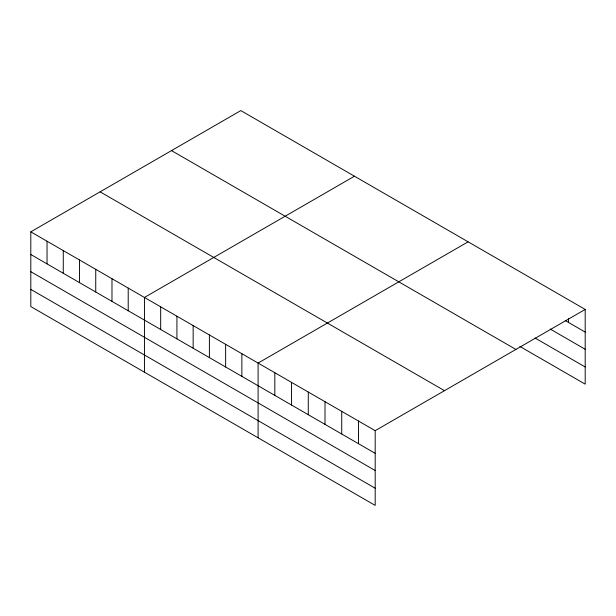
<?xml version="1.0" encoding="UTF-8"?>
<svg xmlns="http://www.w3.org/2000/svg" width="616" height="616" viewBox="0 0 616 616"><rect width="100%" height="100%" fill="white"/><g stroke="black" fill="none" stroke-linecap="round" stroke-linejoin="round"><path stroke-width="0.92" d="M375.19 470.524L375.19 430.676L30.8 231.847L30.8 306.575L375.19 505.405L375.19 470.524L30.8 271.687M519.881 346.446L585.2 384.153L585.2 309.425L240.81 110.595L30.8 231.847M354.462 176.207L144.452 297.459L144.452 372.187M468.106 241.826L258.096 363.07L258.096 437.799M375.19 430.676L585.2 309.425M565.288 320.597L585.2 332.093M550.15 329.036L585.2 349.272M535.019 337.999L585.2 366.974M171.51 150.612L515.9 349.441M100.1 191.83L444.49 390.667M30.8 254.508L375.19 453.338M30.8 289.389L375.19 488.226M568.476 318.657L568.476 322.43M358.458 421.021L358.458 443.682M341.734 411.365L341.734 434.026M325.009 401.701L325.009 424.37M308.277 392.046L308.277 414.707M291.553 382.39L291.553 405.051M274.821 372.734L274.821 395.395M241.865 353.7L241.865 376.361M225.625 344.329L225.625 366.99M209.394 334.95L209.394 357.619M193.155 325.579L193.155 348.24M176.923 316.208L176.923 338.869M160.684 306.83L160.684 329.498M128.213 288.088L128.213 310.749M111.981 278.709L111.981 301.378M95.742 269.338L95.742 291.999M79.51 259.967L79.51 282.629M63.271 250.589L63.271 273.258M47.039 241.218L47.039 263.879"/></g></svg>
